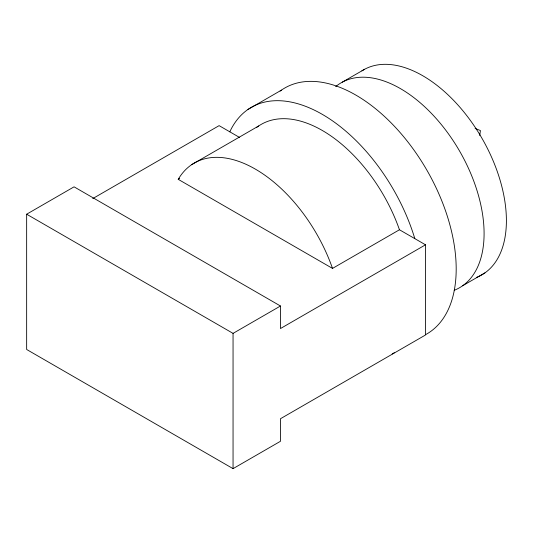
<?xml version="1.0" encoding="UTF-8"?>
<svg xmlns="http://www.w3.org/2000/svg" width="533" height="533" viewBox="0 0 533 533"><rect width="100%" height="100%" fill="white"/><g stroke="black" fill="none" stroke-linecap="round" stroke-linejoin="round"><path stroke-width="0.8" d="M479.713 135.482L480.44 130.558L475.103 128.453M26.65 214.213L74.067 186.836L280.471 306.002L280.471 328.548L425.514 244.807L425.514 334.99L280.471 418.731L280.471 441.277L233.054 468.647L26.65 349.481L26.65 214.213L233.054 333.378L280.471 306.002M92.735 198.602L219.11 125.641L239.577 137.461M247.978 109.452L281.451 90.124M191.76 164.61L258.698 125.961M342.279 82.162L364.599 69.277M425.514 244.807L399.457 229.763L332.512 268.412L178.222 179.335L179.661 178.502M462.591 285.781L484.91 272.896M233.054 333.378L233.054 468.647M178.222 179.335A122.284 70.603 60 0 1 255.367 169.121A122.284 70.603 60 0 1 332.512 268.412M361.86 70.896A118.339 68.324 60 0 1 483.591 141.178A118.339 68.324 60 0 1 476.509 277.413M280.131 91.07A142.005 81.989 60 0 1 424.921 166.829A142.005 81.989 60 0 1 425.634 334.611M229.803 131.818A142.005 81.989 60 0 1 322.312 114.368A142.005 81.989 60 0 1 414.821 238.637M394.267 352.733A142.005 81.989 60 0 1 392.168 353.939M256.719 127.387A122.284 70.603 60 0 1 399.457 229.763M335.683 86.619A118.339 68.324 60 0 1 459.233 150.466A118.339 68.324 60 0 1 454.196 290.298"/></g></svg>
